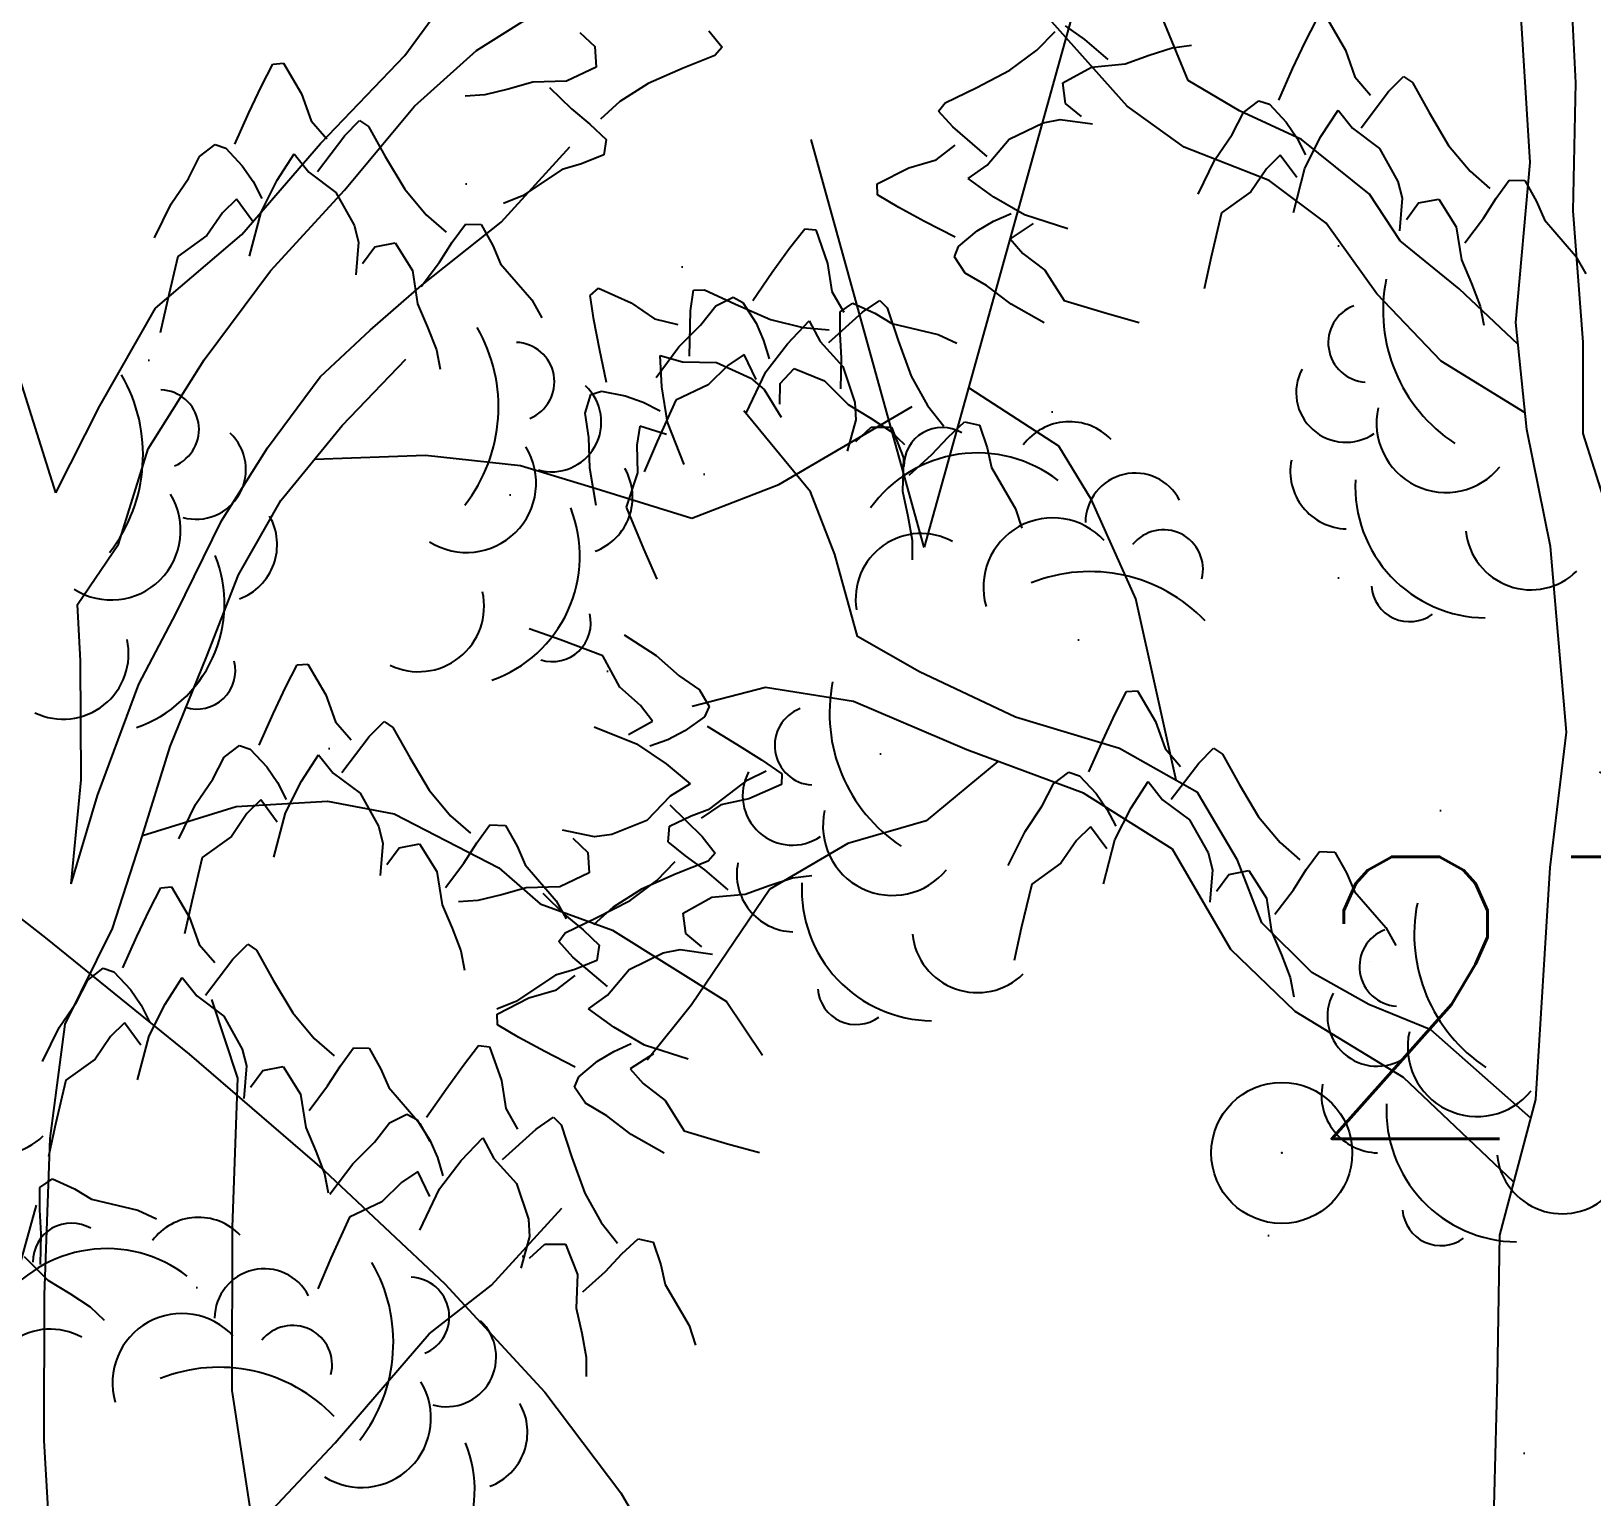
# Model space of a CAD drawing. Header units: millimetres. Extents: x 524954 to 526204, y 9523489 to 9524010.
# Drawn here: x 525401.84 to 525407.37, y 9523589.64 to 9523594.84 of the extents above; entities that cross this region are included whole.
import ezdxf

# ---------------------------------------------------------------- set-up
doc = ezdxf.new("R2010")
doc.units = ezdxf.units.MM
doc.header["$PDMODE"] = 32
doc.header["$PDSIZE"] = 0.5
doc.linetypes.add('ACAD_ISO12W100', pattern=[21, 12, -3, 0, -3, 0, -3])
doc.linetypes.add('CACHE2', pattern=[4.7625, 3.175, -1.5875])
for name, color, linetype in [('Arbre', 34, 'ACAD_ISO12W100'), ('CN_10_00', 1, 'Continuous'), ('TopoAlt', 3, 'Continuous'), ('TOPOJIS', 7, 'Continuous'), ('Végétation_Plantation', 70, 'Continuous')]:
    doc.layers.add(name, color=color, linetype=linetype)
doc.styles.add('Simplex 1.0', font='Simplex.shx', dxfattribs={"width": 0.99, "height": 1})

# ---------------------------------------------------------------- blocks, each defined once
blk = doc.blocks.new('TCPOINT M')
at = {"color": 0}
blk.add_point((0, 0), dxfattribs=at)
at = {"layer": 'TopoAlt', "style": 'Simplex 1.0', "width": 0.99}
blk.add_attdef('ALT', (0.15, 0.15), '', height=1, dxfattribs=at)
blk = doc.blocks.new('v088')
at = {"color": 3, "linetype": 'Continuous'}
for p, q in [((-0.0239, 12.3184), (0.0161, 12.3965)), ((0.0161, 12.3965), (0.0546, 12.3999)), ((0.0546, 12.3999), (0.1184, 12.2906)), ((-0.0686, 12.2238), (-0.0239, 12.3184)), ((0.1184, 12.2906), (0.1522, 12.1952)), ((-0.1179, 12.1126), (-0.0686, 12.2238)), ((0.1522, 12.1952), (0.2074, 12.1313)), ((0.2717, 12.1435), (0.3242, 12.1966)), ((0.3242, 12.1966), (0.3557, 12.1751)), ((0.3557, 12.1751), (0.415, 12.0689)), ((0.1746, 12.0155), (0.2717, 12.1435)), ((-0.2828, 11.9912), (-0.2428, 12.0693)), ((-0.2428, 12.0693), (-0.1881, 12.111)), ((-0.1881, 12.111), (-0.1505, 12.0986)), ((-0.1505, 12.0986), (-0.0915, 12.0354)), ((0.0317, 11.9844), (0.0922, 12.0781)), ((0.0922, 12.0781), (0.1437, 12.0135)), ((0.415, 12.0689), (0.4841, 11.9528)), ((-0.0915, 12.0354), (-0.0536, 11.98)), ((0.1437, 12.0135), (0.2395, 11.9416)), ((-0.344, 11.9013), (-0.2828, 11.9912)), ((-0.0536, 11.98), (-0.0225, 11.9193)), ((-0.0252, 11.8718), (0.0317, 11.9844)), ((0.4841, 11.9528), (0.5601, 11.8616)), ((-0.4033, 11.7804), (-0.344, 11.9013)), ((-0.1123, 11.9179), (-0.1618, 11.8694)), ((-0.0542, 11.8389), (-0.1123, 11.9179)), ((0.2395, 11.9416), (0.3048, 11.8248)), ((-0.1618, 11.8694), (-0.2169, 11.7884)), ((-0.066, 11.7153), (-0.0252, 11.8718)), ((0.5601, 11.8616), (0.6304, 11.8005)), ((1.0886, 11.7676), (1.1424, 11.8368)), ((1.1424, 11.8368), (1.1809, 11.833)), ((-0.2169, 11.7884), (-0.3202, 11.714)), ((0.3048, 11.8248), (0.32, 11.7651)), ((0.6527, 11.7656), (0.6994, 11.8293)), ((0.6994, 11.8293), (0.7544, 11.828)), ((0.7544, 11.828), (0.796, 11.7537)), ((1.1809, 11.833), (1.2232, 11.7138)), ((0.32, 11.7651), (0.3106, 11.6498)), ((0.3344, 11.6895), (0.378, 11.7487)), ((0.378, 11.7487), (0.4498, 11.7623)), ((0.4498, 11.7623), (0.5114, 11.6644)), ((0.6075, 11.6944), (0.6527, 11.7656)), ((0.796, 11.7537), (0.824, 11.6885)), ((1.027, 11.683), (1.0886, 11.7676)), ((-0.3202, 11.714), (-0.3572, 11.5582)), ((0.5418, 11.6075), (0.6075, 11.6944)), ((0.824, 11.6885), (0.9344, 11.5607)), ((0.9578, 11.583), (1.027, 11.683)), ((1.2232, 11.7138), (1.2386, 11.6137)), ((0.5114, 11.6644), (0.5299, 11.5465)), ((0.7732, 11.4945), (0.827, 11.5637)), ((0.827, 11.5637), (0.8886, 11.5945)), ((0.8886, 11.5945), (0.9232, 11.5753)), ((0.9232, 11.5753), (0.9693, 11.5022)), ((0.9344, 11.5607), (0.97, 11.497)), ((1.2386, 11.6137), (1.2809, 11.5407)), ((1.3463, 11.5407), (1.4079, 11.583)), ((1.4079, 11.583), (1.4348, 11.556)), ((-0.3572, 11.5582), (-0.3824, 11.4437)), ((0.5299, 11.5465), (0.5653, 11.4632)), ((1.0809, 11.4291), (1.1578, 11.5099)), ((1.1578, 11.5099), (1.1963, 11.4368)), ((1.2271, 11.433), (1.3463, 11.5407)), ((1.4348, 11.556), (1.4733, 11.4406)), ((0.5653, 11.4632), (0.5962, 11.3829)), ((0.6962, 11.4176), (0.7732, 11.4945)), ((0.9693, 11.5022), (0.9963, 11.4406)), ((0.6155, 11.3099), (0.6962, 11.4176)), ((0.9963, 11.4406), (1.0155, 11.3753)), ((1.004, 11.3291), (1.0809, 11.4291)), ((1.1963, 11.4368), (1.2771, 11.3483)), ((1.4733, 11.4406), (1.5194, 11.3137)), ((-0.4126, 11.3334), (-0.3673, 11.3647)), ((-0.3673, 11.3647), (-0.2901, 11.3288)), ((0.5962, 11.3829), (0.6091, 11.3149)), ((0.8693, 11.3522), (0.8001, 11.2829)), ((0.927, 11.3906), (0.8693, 11.3522)), ((0.9693, 11.3022), (0.927, 11.3906)), ((1.2771, 11.3483), (1.3194, 11.2214)), ((-0.4131, 11.2545), (-0.4126, 11.3334)), ((-0.2901, 11.3288), (-0.2291, 11.2925)), ((-0.2291, 11.2925), (-0.0648, 11.2537)), ((0.9347, 11.1829), (1.004, 11.3291)), ((1.5194, 11.3137), (1.5771, 11.2099)), ((-0.4079, 11.1703), (-0.4131, 11.2545)), ((-0.0648, 11.2537), (0.0014, 11.223)), ((0.6847, 11.2291), (0.6193, 11.0829)), ((0.8001, 11.2829), (0.6847, 11.2291)), ((1.3194, 11.2214), (1.3232, 11.1598)), ((1.5771, 11.2099), (1.6348, 11.1368)), ((-0.4102, 11.0614), (-0.4079, 11.1703)), ((1.3232, 11.1598), (1.2925, 11.0483)), ((1.3232, 11.0829), (1.3771, 11.1329)), ((1.3771, 11.1329), (1.4502, 11.1329)), ((1.4502, 11.1329), (1.4925, 11.0252)), ((1.6502, 11.0983), (1.7079, 11.1522)), ((1.7079, 11.1522), (1.7617, 11.1406)), ((1.7617, 11.1406), (1.7887, 11.0598)), ((-0.4682, 11.0896), (-0.3841, 11.005)), ((0.6193, 11.0829), (0.5731, 10.9752)), ((1.5925, 11.0368), (1.6502, 11.0983)), ((1.4925, 11.0252), (1.4886, 10.906)), ((1.5117, 10.9637), (1.5925, 11.0368)), ((1.7887, 11.0598), (1.8041, 10.9906)), ((-0.3841, 11.005), (-0.3065, 10.9583)), ((-0.3065, 10.9583), (-0.2344, 10.9114)), ((1.8041, 10.9906), (1.8887, 10.8444)), ((-0.2344, 10.9114), (-0.1841, 10.8638)), ((1.4886, 10.906), (1.5079, 10.8175)), ((1.8887, 10.8444), (1.9118, 10.7752)), ((1.5079, 10.8175), (1.5233, 10.7329)), ((1.5233, 10.7329), (1.5233, 10.6636)), ((-1.985, 7.2461), (-1.9201, 7.3129)), ((-1.8154, 7.2839), (-1.8839, 7.3331)), ((-1.0336, 7.2746), (-0.9936, 7.3527)), ((-0.9551, 7.3561), (-0.8913, 7.2468)), ((-2.0805, 7.1754), (-1.985, 7.2461)), ((-1.7325, 7.2133), (-1.8154, 7.2839)), ((-1.587, 7.2285), (-1.5051, 7.2548)), ((-1.5051, 7.2548), (-1.4365, 7.2638)), ((-1.0783, 7.18), (-1.0336, 7.2746)), ((-0.8913, 7.2468), (-0.8575, 7.1514)), ((-1.791, 7.1862), (-1.6722, 7.1979)), ((-1.6722, 7.1979), (-1.587, 7.2285)), ((-2.2004, 7.1132), (-2.0805, 7.1754)), ((-1.8923, 7.1303), (-1.791, 7.1862)), ((-1.1277, 7.0688), (-1.0783, 7.18)), ((-0.8575, 7.1514), (-0.8023, 7.0875)), ((-0.7381, 7.0997), (-0.6855, 7.1528)), ((-0.6855, 7.1528), (-0.654, 7.1313)), ((-2.3098, 7.06), (-2.2004, 7.1132)), ((-1.8828, 7.0578), (-1.8923, 7.1303)), ((-0.8351, 6.9716), (-0.7381, 7.0997)), ((-0.654, 7.1313), (-0.5947, 7.0251)), ((1.9408, 7.0996), (1.9941, 7.049)), ((2.3991, 7.1055), (2.4452, 7.0467)), ((-2.333, 7.0298), (-2.3098, 7.06)), ((-2.283, 6.9743), (-2.333, 7.0298)), ((-1.8262, 7.0109), (-1.8828, 7.0578)), ((-1.2925, 6.9474), (-1.2526, 7.0255)), ((-1.2526, 7.0255), (-1.1978, 7.0672)), ((-1.1978, 7.0672), (-1.1602, 7.0548)), ((-1.1602, 7.0548), (-1.1012, 6.9916)), ((-0.978, 6.9406), (-0.9175, 7.0343)), ((-0.9175, 7.0343), (-0.8661, 6.9697)), ((-0.5947, 7.0251), (-0.5257, 6.909)), ((1.9941, 7.049), (1.9988, 6.9761)), ((2.4452, 7.0467), (2.4201, 7.0181)), ((-2.1607, 6.8701), (-2.283, 6.9743)), ((-2.0833, 6.9307), (-1.963, 6.9891)), ((-1.963, 6.9891), (-1.9025, 7.0009)), ((-1.9025, 7.0009), (-1.7879, 6.9849)), ((-1.1012, 6.9916), (-1.0633, 6.9361)), ((-0.8661, 6.9697), (-0.7702, 6.8978)), ((0.8128, 6.9092), (0.8527, 6.9872)), ((0.8527, 6.9872), (0.8913, 6.9906)), ((0.8913, 6.9906), (0.9551, 6.8814)), ((1.9988, 6.9761), (1.8939, 6.9271)), ((2.3073, 6.9725), (2.1835, 6.9184)), ((2.4201, 7.0181), (2.3073, 6.9725)), ((-2.1606, 6.8391), (-2.0833, 6.9307)), ((-1.3538, 6.8575), (-1.2925, 6.9474)), ((-1.0633, 6.9361), (-1.0322, 6.8755)), ((-1.0349, 6.828), (-0.978, 6.9406)), ((1.7747, 6.9234), (1.6876, 6.8986)), ((1.8939, 6.9271), (1.7747, 6.9234)), ((2.1835, 6.9184), (2.0835, 6.8543)), ((-2.3415, 6.858), (-2.2745, 6.9095)), ((-1.122, 6.8741), (-1.1715, 6.8255)), ((-1.0639, 6.7951), (-1.122, 6.8741)), ((-0.7702, 6.8978), (-0.705, 6.781)), ((-0.5257, 6.909), (-0.4496, 6.8178)), ((0.7681, 6.8145), (0.8128, 6.9092)), ((0.9551, 6.8814), (0.9888, 6.786)), ((1.6041, 6.8779), (1.535, 6.8736)), ((1.6876, 6.8986), (1.6041, 6.8779)), ((1.8337, 6.904), (1.9118, 6.828)), ((-2.5514, 6.7723), (-2.4387, 6.8298)), ((-2.4387, 6.8298), (-2.3415, 6.858)), ((-2.228, 6.7914), (-2.1606, 6.8391)), ((-1.413, 6.7366), (-1.3538, 6.8575)), ((-1.1715, 6.8255), (-1.2266, 6.7446)), ((-1.0757, 6.6715), (-1.0349, 6.828)), ((-0.4496, 6.8178), (-0.3793, 6.7567)), ((0.7187, 6.7034), (0.7681, 6.8145)), ((1.9118, 6.828), (1.9768, 6.7743)), ((2.0835, 6.8543), (2.0142, 6.7921)), ((-2.5502, 6.7337), (-2.5514, 6.7723)), ((-2.1379, 6.7256), (-2.228, 6.7914)), ((-0.705, 6.781), (-0.6897, 6.7213)), ((-0.357, 6.7218), (-0.3104, 6.7855)), ((-0.3104, 6.7855), (-0.2553, 6.7842)), ((-0.2553, 6.7842), (-0.2138, 6.7099)), ((0.9888, 6.786), (1.0441, 6.7221)), ((1.1083, 6.7343), (1.1609, 6.7873)), ((1.1609, 6.7873), (1.1923, 6.7659)), ((1.1923, 6.7659), (1.2517, 6.6597)), ((1.9768, 6.7743), (2.0342, 6.7201)), ((-2.4746, 6.6893), (-2.5502, 6.7337)), ((-2.0288, 6.6624), (-2.1379, 6.7256)), ((-1.2266, 6.7446), (-1.3299, 6.6702)), ((-0.6897, 6.7213), (-0.6991, 6.6059)), ((-0.6753, 6.6457), (-0.6318, 6.7049)), ((-0.6318, 6.7049), (-0.56, 6.7185)), ((-0.56, 6.7185), (-0.4983, 6.6206)), ((-0.4022, 6.6506), (-0.357, 6.7218)), ((-0.2138, 6.7099), (-0.1857, 6.6447)), ((0.5938, 6.6601), (0.6485, 6.7018)), ((0.6485, 6.7018), (0.6861, 6.6893)), ((1.0112, 6.6062), (1.1083, 6.7343)), ((2.0342, 6.7201), (2.0261, 6.6656)), ((-2.3827, 6.6392), (-2.4746, 6.6893)), ((-2.2745, 6.5836), (-2.3827, 6.6392)), ((-2.1959, 6.6055), (-2.1384, 6.6402)), ((-2.1384, 6.6402), (-2.076, 6.6678)), ((-1.8748, 6.6127), (-2.0288, 6.6624)), ((-1.3299, 6.6702), (-1.3669, 6.5144)), ((-0.4679, 6.5637), (-0.4022, 6.6506)), ((-0.1857, 6.6447), (-0.0753, 6.5169)), ((0.5538, 6.582), (0.5938, 6.6601)), ((0.6861, 6.6893), (0.7451, 6.6262)), ((0.8684, 6.5752), (0.9289, 6.6689)), ((0.9289, 6.6689), (0.9803, 6.6043)), ((1.2517, 6.6597), (1.3207, 6.5436)), ((2.0261, 6.6656), (1.9472, 6.6337)), ((-2.2624, 6.5503), (-2.1959, 6.6055)), ((-1.9976, 6.6315), (-2.0798, 6.5781)), ((-0.4983, 6.6206), (-0.4798, 6.5027)), ((0.4926, 6.4921), (0.5538, 6.582)), ((0.7451, 6.6262), (0.7831, 6.5707)), ((0.9803, 6.6043), (1.0762, 6.5324)), ((1.879, 6.6139), (1.7385, 6.5203)), ((1.9472, 6.6337), (1.879, 6.6139)), ((-2.2769, 6.5134), (-2.2624, 6.5503)), ((-2.0798, 6.5781), (-2.0342, 6.5259)), ((0.7831, 6.5707), (0.8142, 6.5101)), ((0.8114, 6.4626), (0.8684, 6.5752)), ((1.0762, 6.5324), (1.1414, 6.4156)), ((1.3207, 6.5436), (1.3968, 6.4523)), ((-2.2384, 6.4564), (-2.2769, 6.5134)), ((-2.0342, 6.5259), (-1.9565, 6.4662)), ((-1.3669, 6.5144), (-1.3922, 6.3999)), ((-0.4798, 6.5027), (-0.4444, 6.4194)), ((-0.0753, 6.5169), (-0.0397, 6.4532)), ((0.4333, 6.3712), (0.4926, 6.4921)), ((0.7244, 6.5087), (0.6749, 6.4601)), ((0.7824, 6.4297), (0.7244, 6.5087)), ((1.7385, 6.5203), (1.6708, 6.4929)), ((-2.1628, 6.412), (-2.2384, 6.4564)), ((-1.9565, 6.4662), (-1.8881, 6.3588)), ((-0.4444, 6.4194), (-0.4135, 6.3391)), ((0.6749, 6.4601), (0.6198, 6.3792)), ((0.7707, 6.306), (0.8114, 6.4626)), ((1.3968, 6.4523), (1.4671, 6.3913)), ((1.4894, 6.3564), (1.536, 6.4201)), ((1.536, 6.4201), (1.5911, 6.4188)), ((1.5911, 6.4188), (1.6326, 6.3444)), ((-3.5682, 6.3771), (-3.539, 6.4025)), ((-3.5548, 6.2904), (-3.5682, 6.3771)), ((-3.539, 6.4025), (-3.4232, 6.3514)), ((-3.2129, 6.3221), (-3.2014, 6.3959)), ((-3.2014, 6.3959), (-3.1633, 6.397)), ((-3.1633, 6.397), (-3.053, 6.3458)), ((-2.0765, 6.3457), (-2.1628, 6.412)), ((0.6198, 6.3792), (0.5164, 6.3047)), ((1.1414, 6.4156), (1.1567, 6.3559)), ((2.6849, 6.3343), (2.7388, 6.4036)), ((2.7388, 6.4036), (2.7772, 6.3997)), ((2.7772, 6.3997), (2.8196, 6.2805)), ((-3.4232, 6.3514), (-3.3399, 6.2939)), ((-3.2164, 6.1615), (-3.2129, 6.3221)), ((-3.053, 6.3458), (-2.929, 6.2922)), ((-2.6826, 6.2395), (-2.6821, 6.3185)), ((-2.6821, 6.3185), (-2.6368, 6.3497)), ((-2.6368, 6.3497), (-2.5596, 6.3138)), ((-2.5596, 6.3138), (-2.4986, 6.2775)), ((-1.9592, 6.2797), (-2.0765, 6.3457)), ((-1.8881, 6.3588), (-1.7347, 6.313)), ((-1.7347, 6.313), (-1.6219, 6.2812)), ((-0.4135, 6.3391), (-0.4006, 6.2711)), ((1.1567, 6.3559), (1.1472, 6.2405)), ((1.171, 6.2803), (1.2146, 6.3394)), ((1.2146, 6.3394), (1.2864, 6.3531)), ((1.2864, 6.3531), (1.3481, 6.2552)), ((1.4442, 6.2852), (1.4894, 6.3564)), ((1.6326, 6.3444), (1.6606, 6.2793)), ((2.6234, 6.2497), (2.6849, 6.3343)), ((-3.5355, 6.1876), (-3.5548, 6.2904)), ((-3.3399, 6.2939), (-3.2577, 6.2746)), ((-2.929, 6.2922), (-2.8139, 6.2629)), ((-2.8139, 6.2629), (-2.7211, 6.2547)), ((-2.4986, 6.2775), (-2.3343, 6.2387)), ((0.5164, 6.3047), (0.4795, 6.1489)), ((1.3481, 6.2552), (1.3665, 6.1373)), ((1.3784, 6.1983), (1.4442, 6.2852)), ((1.6606, 6.2793), (1.771, 6.1515)), ((2.8196, 6.2805), (2.8349, 6.1805)), ((-2.6774, 6.1553), (-2.6826, 6.2395)), ((-2.3343, 6.2387), (-2.2681, 6.208)), ((2.5541, 6.1497), (2.6234, 6.2497)), ((-3.5103, 6.0686), (-3.5355, 6.1876)), ((-3.3198, 6.1639), (-3.2403, 6.1417)), ((-3.3139, 6.0525), (-3.3198, 6.1639)), ((-3.2403, 6.1417), (-3.1205, 6.1398)), ((-3.1205, 6.1398), (-2.9991, 6.0834)), ((-2.6797, 6.0464), (-2.6774, 6.1553)), ((0.4795, 6.1489), (0.4542, 6.0345)), ((1.771, 6.1515), (1.8066, 6.0878)), ((2.4234, 6.1305), (2.4849, 6.1612)), ((2.4849, 6.1612), (2.5195, 6.142)), ((2.5195, 6.142), (2.5657, 6.0689)), ((2.8349, 6.1805), (2.8773, 6.1074)), ((2.9427, 6.1074), (3.0042, 6.1497)), ((3.0042, 6.1497), (3.0311, 6.1228)), ((-2.8952, 6.0647), (-2.845, 6.1178)), ((-2.845, 6.1178), (-2.7377, 6.0747)), ((1.3665, 6.1373), (1.4019, 6.054)), ((2.3695, 6.0612), (2.4234, 6.1305)), ((2.8234, 5.9997), (2.9427, 6.1074)), ((3.0311, 6.1228), (3.0696, 6.0074)), ((-3.5662, 6.0262), (-3.5284, 6.0381)), ((-3.5284, 6.0381), (-3.4436, 6.0215)), ((-3.294, 5.9279), (-3.3139, 6.0525)), ((-2.9991, 6.0834), (-2.9517, 6.044)), ((-2.9517, 6.044), (-2.8917, 5.945)), ((-2.8958, 5.9912), (-2.8952, 6.0647)), ((-2.7377, 6.0747), (-2.6536, 5.99)), ((1.4019, 6.054), (1.4328, 5.9737)), ((2.2926, 5.9843), (2.3695, 6.0612)), ((2.5657, 6.0689), (2.5926, 6.0074)), ((2.6772, 5.9958), (2.7542, 6.0766)), ((2.7542, 6.0766), (2.7926, 6.0035)), ((-3.5861, 5.9603), (-3.5662, 6.0262)), ((-3.4436, 6.0215), (-3.3804, 5.9989)), ((-3.3804, 5.9989), (-3.3196, 5.968)), ((-2.6536, 5.99), (-2.576, 5.9433)), ((1.4328, 5.9737), (1.4458, 5.9057)), ((2.2118, 5.8766), (2.2926, 5.9843)), ((2.5926, 6.0074), (2.6118, 5.942)), ((2.6003, 5.8958), (2.6772, 5.9958)), ((2.7926, 6.0035), (2.8734, 5.9151)), ((3.0696, 6.0074), (3.1158, 5.8804)), ((-3.5727, 5.8736), (-3.5861, 5.9603)), ((-3.2352, 5.7773), (-3.294, 5.9279)), ((-2.576, 5.9433), (-2.5039, 5.8964)), ((2.4657, 5.9189), (2.3964, 5.8497)), ((2.5234, 5.9574), (2.4657, 5.9189)), ((2.5657, 5.8689), (2.5234, 5.9574)), ((-3.5695, 5.7648), (-3.5727, 5.8736)), ((-3.3915, 5.9142), (-3.4031, 5.8459)), ((-3.2981, 5.8843), (-3.3915, 5.9142)), ((-2.5039, 5.8964), (-2.4536, 5.8489)), ((2.5311, 5.7497), (2.6003, 5.8958)), ((2.8734, 5.9151), (2.9157, 5.7881)), ((3.1158, 5.8804), (3.1734, 5.7766)), ((-3.4031, 5.8459), (-3.4003, 5.748)), ((2.3964, 5.8497), (2.281, 5.7958)), ((-3.5466, 5.6322), (-3.5695, 5.7648)), ((2.281, 5.7958), (2.2156, 5.6496)), ((2.9157, 5.7881), (2.9196, 5.7266)), ((3.1734, 5.7766), (3.2311, 5.7035)), ((-3.4003, 5.748), (-3.4403, 5.6271)), ((2.9196, 5.7266), (2.8888, 5.615)), ((2.9196, 5.6496), (2.9734, 5.6996)), ((2.9734, 5.6996), (3.0465, 5.6996)), ((3.0465, 5.6996), (3.0888, 5.5919)), ((3.2465, 5.665), (3.3042, 5.7189)), ((3.3042, 5.7189), (3.3581, 5.7073)), ((3.3581, 5.7073), (3.385, 5.6266)), ((2.2156, 5.6496), (2.1695, 5.5419)), ((3.1888, 5.6035), (3.2465, 5.665)), ((-3.4403, 5.6271), (-3.3789, 5.4792)), ((3.0888, 5.5919), (3.085, 5.4727)), ((3.1081, 5.5304), (3.1888, 5.6035)), ((3.385, 5.6266), (3.4004, 5.5573)), ((3.4004, 5.5573), (3.485, 5.4112)), ((-3.3789, 5.4792), (-3.3323, 5.3717)), ((3.085, 5.4727), (3.1042, 5.3842)), ((3.1042, 5.3842), (3.1196, 5.2996)), ((3.485, 5.4112), (3.5081, 5.3419)), ((3.1196, 5.2996), (3.1196, 5.2304)), ((1.8724, 4.9461), (1.762, 4.9854)), ((-1.7068, 4.8945), (-1.6668, 4.9726)), ((-1.6668, 4.9726), (-1.6283, 4.976)), ((-1.6283, 4.976), (-1.5645, 4.8667)), ((2.0224, 4.89), (1.8724, 4.9461)), ((2.0987, 4.9642), (2.2113, 4.8904)), ((-1.7514, 4.7999), (-1.7068, 4.8945)), ((2.0834, 4.7783), (2.0224, 4.89)), ((2.2113, 4.8904), (2.2929, 4.8185)), ((-1.5645, 4.8667), (-1.5307, 4.7714)), ((0.8993, 4.7791), (0.9393, 4.8572)), ((0.9393, 4.8572), (0.9778, 4.8606)), ((0.9778, 4.8606), (1.0416, 4.7513)), ((2.2929, 4.8185), (2.3654, 4.7691)), ((-1.8008, 4.6887), (-1.7514, 4.7999)), ((-1.5307, 4.7714), (-1.4755, 4.7074)), ((-1.4112, 4.7196), (-1.3587, 4.7727)), ((-1.3587, 4.7727), (-1.3272, 4.7513)), ((0.8546, 4.6845), (0.8993, 4.7791)), ((2.1569, 4.7135), (2.0834, 4.7783)), ((2.3654, 4.7691), (2.4, 4.7096)), ((-1.5083, 4.5916), (-1.4112, 4.7196)), ((-1.3272, 4.7513), (-1.2679, 4.6451)), ((1.0416, 4.7513), (1.0754, 4.656)), ((2.1989, 4.6584), (2.1569, 4.7135)), ((2.4, 4.7096), (2.383, 4.6739)), ((-3.1435, 4.5571), (-3.0095, 4.66)), ((-3.0095, 4.66), (-2.9439, 4.6918)), ((-1.9257, 4.6454), (-1.871, 4.6871)), ((-1.871, 4.6871), (-1.8334, 4.6747)), ((-1.8334, 4.6747), (-1.7744, 4.6115)), ((-1.6512, 4.5605), (-1.5907, 4.6542)), ((-1.5907, 4.6542), (-1.5392, 4.5896)), ((0.8053, 4.5733), (0.8546, 4.6845)), ((1.0754, 4.656), (1.1306, 4.592)), ((1.1948, 4.6042), (1.2474, 4.6573)), ((1.2474, 4.6573), (1.2789, 4.6359)), ((2.1133, 4.6106), (2.1989, 4.6584)), ((2.383, 4.6739), (2.3129, 4.6232)), ((-1.9657, 4.5674), (-1.9257, 4.6454)), ((-1.7744, 4.6115), (-1.7365, 4.5561)), ((-1.2679, 4.6451), (-1.1988, 4.529)), ((1.0978, 4.4762), (1.1948, 4.6042)), ((1.2789, 4.6359), (1.3382, 4.5297)), ((1.9921, 4.6376), (2.1424, 4.5777)), ((2.2532, 4.5924), (2.1892, 4.5691)), ((2.3129, 4.6232), (2.2532, 4.5924)), ((2.3928, 4.6398), (2.497, 4.577)), ((-3.2101, 4.5328), (-3.1435, 4.5571)), ((-2.0269, 4.4774), (-1.9657, 4.5674)), ((-1.7365, 4.5561), (-1.7054, 4.4954)), ((-1.7081, 4.4479), (-1.6512, 4.5605)), ((-1.5392, 4.5896), (-1.4434, 4.5178)), ((0.6804, 4.53), (0.7351, 4.5718)), ((0.7351, 4.5718), (0.7727, 4.5593)), ((0.7727, 4.5593), (0.8317, 4.4961)), ((0.9549, 4.4451), (1.0154, 4.5388)), ((1.0154, 4.5388), (1.0668, 4.4742)), ((2.1424, 4.5777), (2.247, 4.5072)), ((2.497, 4.577), (2.5853, 4.5209)), ((-3.2911, 4.4407), (-3.2867, 4.4956)), ((-3.2867, 4.4956), (-3.2101, 4.5328)), ((-1.7952, 4.494), (-1.8447, 4.4455)), ((-1.7371, 4.415), (-1.7952, 4.494)), ((-1.4434, 4.5178), (-1.3781, 4.401)), ((-1.1988, 4.529), (-1.1228, 4.4377)), ((0.6404, 4.452), (0.6804, 4.53)), ((0.8317, 4.4961), (0.8696, 4.4407)), ((1.3382, 4.5297), (1.4072, 4.4136)), ((2.247, 4.5072), (2.3325, 4.4356)), ((2.5853, 4.5209), (2.6578, 4.4715)), ((-3.2303, 4.3905), (-3.2911, 4.4407)), ((-2.0862, 4.3565), (-2.0269, 4.4774)), ((-1.8447, 4.4455), (-1.8998, 4.3645)), ((-1.7488, 4.2914), (-1.7081, 4.4479)), ((-1.1228, 4.4377), (-1.0524, 4.3767)), ((0.5791, 4.362), (0.6404, 4.452)), ((0.8696, 4.4407), (0.9007, 4.38)), ((0.898, 4.3325), (0.9549, 4.4451)), ((1.0668, 4.4742), (1.1627, 4.4024)), ((2.3325, 4.4356), (2.262, 4.3926)), ((2.6564, 4.4329), (2.5401, 4.3831)), ((2.6578, 4.4715), (2.6564, 4.4329)), ((-3.3314, 4.3035), (-3.2664, 4.3702)), ((-3.1617, 4.3413), (-3.2303, 4.3905)), ((-1.3781, 4.401), (-1.3629, 4.3412)), ((-1.0302, 4.3418), (-0.9835, 4.4054)), ((-0.9835, 4.4054), (-0.9285, 4.4041)), ((-0.9285, 4.4041), (-0.8869, 4.3298)), ((0.8109, 4.3786), (0.7614, 4.3301)), ((0.869, 4.2996), (0.8109, 4.3786)), ((1.1627, 4.4024), (1.228, 4.2856)), ((1.4072, 4.4136), (1.4833, 4.3223)), ((2.262, 4.3926), (2.1788, 4.3064)), ((2.5401, 4.3831), (2.4412, 4.3615)), ((-3.0788, 4.2707), (-3.1617, 4.3413)), ((-2.8514, 4.3121), (-2.7828, 4.3211)), ((-1.8998, 4.3645), (-2.0031, 4.2901)), ((-1.3629, 4.3412), (-1.3723, 4.2259)), ((-1.3485, 4.2656), (-1.3049, 4.3248)), ((-1.3049, 4.3248), (-1.2331, 4.3384)), ((-1.2331, 4.3384), (-1.1715, 4.2405)), ((-1.0754, 4.2705), (-1.0302, 4.3418)), ((-0.8869, 4.3298), (-0.8589, 4.2646)), ((0.5199, 4.2411), (0.5791, 4.362)), ((0.7614, 4.3301), (0.7063, 4.2491)), ((0.8572, 4.176), (0.898, 4.3325)), ((1.4833, 4.3223), (1.5536, 4.2613)), ((2.2601, 4.3616), (2.3751, 4.2494)), ((2.4412, 4.3615), (2.371, 4.3146)), ((-3.4268, 4.2328), (-3.3314, 4.3035)), ((-3.0186, 4.2553), (-2.9333, 4.2859)), ((-2.9333, 4.2859), (-2.8514, 4.3121)), ((-2.0031, 4.2901), (-2.0401, 4.1343)), ((-1.1411, 4.1837), (-1.0754, 4.2705)), ((-0.8589, 4.2646), (-0.7485, 4.1368)), ((1.228, 4.2856), (1.2432, 4.2258)), ((1.5759, 4.2264), (1.6226, 4.29)), ((1.6226, 4.29), (1.6776, 4.2887)), ((1.6776, 4.2887), (1.7191, 4.2144)), ((1.9936, 4.2484), (1.8803, 4.2721)), ((2.1788, 4.3064), (2.0548, 4.2561)), ((-3.5467, 4.1705), (-3.4268, 4.2328)), ((-3.2386, 4.1877), (-3.1373, 4.2436)), ((-3.1373, 4.2436), (-3.0186, 4.2553)), ((-1.1715, 4.2405), (-1.153, 4.1227)), ((0.7063, 4.2491), (0.603, 4.1747)), ((1.2432, 4.2258), (1.2338, 4.1105)), ((1.2576, 4.1502), (1.3011, 4.2094)), ((1.3011, 4.2094), (1.373, 4.223)), ((1.373, 4.223), (1.4346, 4.1251)), ((1.5307, 4.1551), (1.5759, 4.2264)), ((1.7191, 4.2144), (1.7472, 4.1493)), ((1.9168, 4.2436), (1.9701, 4.193)), ((2.0548, 4.2561), (1.9936, 4.2484)), ((2.3751, 4.2494), (2.4212, 4.1906)), ((-3.6561, 4.1174), (-3.5467, 4.1705)), ((-3.2291, 4.1152), (-3.2386, 4.1877)), ((0.603, 4.1747), (0.566, 4.0189)), ((1.465, 4.0683), (1.5307, 4.1551)), ((1.7472, 4.1493), (1.8576, 4.0214)), ((1.9701, 4.193), (1.9747, 4.12)), ((2.396, 4.1621), (2.2833, 4.1164)), ((2.4212, 4.1906), (2.396, 4.1621)), ((-3.6793, 4.0872), (-3.6561, 4.1174)), ((-3.1725, 4.0683), (-3.2291, 4.1152)), ((-2.0401, 4.1343), (-2.0653, 4.0199)), ((-1.153, 4.1227), (-1.1176, 4.0393)), ((-0.7485, 4.1368), (-0.7129, 4.0731)), ((1.4346, 4.1251), (1.4531, 4.0073)), ((1.9747, 4.12), (1.8699, 4.071)), ((2.2833, 4.1164), (2.1595, 4.0623)), ((-3.6294, 4.0317), (-3.6793, 4.0872)), ((-3.4297, 3.988), (-3.3093, 4.0465)), ((-3.3093, 4.0465), (-3.2488, 4.0583)), ((-3.2488, 4.0583), (-3.1342, 4.0423)), ((-1.1176, 4.0393), (-1.0867, 3.9591)), ((1.6636, 4.0426), (1.5801, 4.0219)), ((1.7506, 4.0673), (1.6636, 4.0426)), ((1.8699, 4.071), (1.7506, 4.0673)), ((1.8097, 4.0479), (1.8877, 3.9719)), ((2.1595, 4.0623), (2.0595, 3.9982)), ((-3.5071, 3.9275), (-3.6294, 4.0317)), ((-3.5069, 3.8964), (-3.4297, 3.988)), ((0.566, 4.0189), (0.5407, 3.9045)), ((1.4531, 4.0073), (1.4885, 3.9239)), ((1.5801, 4.0219), (1.511, 4.0175)), ((1.8576, 4.0214), (1.8932, 3.9577)), ((2.0595, 3.9982), (1.9902, 3.936)), ((-3.6878, 3.9154), (-3.6208, 3.9668)), ((-1.0867, 3.9591), (-1.0738, 3.891)), ((1.8877, 3.9719), (1.9528, 3.9182)), ((-3.8977, 3.8297), (-3.785, 3.8871)), ((-3.785, 3.8871), (-3.6878, 3.9154)), ((-3.5743, 3.8488), (-3.5069, 3.8964)), ((1.4885, 3.9239), (1.5194, 3.8437)), ((1.9528, 3.9182), (2.0102, 3.864)), ((-3.8965, 3.791), (-3.8977, 3.8297)), ((-3.4842, 3.783), (-3.5743, 3.8488)), ((1.5194, 3.8437), (1.5323, 3.7756)), ((2.0102, 3.864), (2.002, 3.8096)), ((-3.8209, 3.7466), (-3.8965, 3.791)), ((-3.3751, 3.7197), (-3.4842, 3.783)), ((1.9231, 3.7776), (1.855, 3.7579)), ((2.002, 3.8096), (1.9231, 3.7776)), ((-3.729, 3.6966), (-3.8209, 3.7466)), ((-3.4847, 3.6976), (-3.4223, 3.7252)), ((-3.2212, 3.6701), (-3.3751, 3.7197)), ((1.855, 3.7579), (1.7144, 3.6642)), ((-3.6208, 3.641), (-3.729, 3.6966)), ((-3.6087, 3.6076), (-3.5422, 3.6629)), ((-3.5422, 3.6629), (-3.4847, 3.6976)), ((-3.3439, 3.6889), (-3.4261, 3.6355)), ((1.7144, 3.6642), (1.6468, 3.6368)), ((-3.6232, 3.5708), (-3.6087, 3.6076)), ((-3.4261, 3.6355), (-3.3805, 3.5833)), ((-3.5847, 3.5138), (-3.6232, 3.5708)), ((-3.3805, 3.5833), (-3.3028, 3.5236)), ((-3.5091, 3.4694), (-3.5847, 3.5138)), ((-3.3028, 3.5236), (-3.2344, 3.4162)), ((-3.4228, 3.4031), (-3.5091, 3.4694)), ((-3.3055, 3.337), (-3.4228, 3.4031)), ((-3.2344, 3.4162), (-3.081, 3.3703)), ((-3.081, 3.3703), (-2.9682, 3.3386))]:
    blk.add_line(p, q, dxfattribs=at)
at = {"linetype": 'Continuous'}
for p, q in [((0.2897, 11.7219), (0.1969, 11.9998)), ((0.2697, 11.1929), (0.2897, 11.7219)), ((1.1882, 10.9882), (1.4374, 11.2608)), ((0.2693, 10.6145), (0.2697, 11.1929)), ((0.9679, 10.8157), (1.1882, 10.9882)), ((0.6339, 10.4293), (0.9679, 10.8157)), ((0.3448, 10.1217), (0.2693, 10.6145)), ((0.3358, 10.1122), (0.6339, 10.4293)), ((-0.0745, 7.1309), (-0.0959, 7.5596)), ((-0.2365, 6.8477), (-0.2742, 7.4626)), ((-1.4491, 7.1395), (-1.5474, 7.38)), ((-1.6648, 7.048), (-1.9323, 7.3471)), ((-1.2665, 7.0314), (-1.4491, 7.1395)), ((1.3209, 7.0171), (1.4418, 7.1813)), ((1.5755, 7.0348), (1.778, 7.1634)), ((-0.0837, 6.6768), (-0.0745, 7.1309)), ((-1.4628, 6.9029), (-1.6648, 7.048)), ((-1.0467, 6.9303), (-1.2665, 7.0314)), ((1.3557, 6.8374), (1.5755, 7.0348)), ((1.0227, 6.7061), (1.3209, 7.0171)), ((-0.8063, 6.7363), (-1.0467, 6.9303)), ((-1.1618, 6.7848), (-1.4628, 6.9029)), ((-0.2869, 6.2807), (-0.2365, 6.8477)), ((1.107, 6.54), (1.3557, 6.8374)), ((-0.9597, 6.6336), (-1.1618, 6.7848)), ((-0.6972, 6.5707), (-0.8063, 6.7363)), ((0.7433, 6.3831), (1.0227, 6.7061)), ((1.6628, 6.4272), (1.906, 6.6935)), ((-0.0491, 6.2111), (-0.0837, 6.6768)), ((-0.7803, 6.3824), (-0.9597, 6.6336)), ((-0.4884, 6.4009), (-0.6972, 6.5707)), ((0.8455, 6.2546), (1.107, 6.54)), ((1.3814, 6.2037), (1.6628, 6.4272)), ((-0.5514, 6.1446), (-0.7803, 6.3824)), ((-0.2789, 6.2036), (-0.4884, 6.4009)), ((0.4379, 6.1217), (0.7433, 6.3831)), ((-0.2479, 5.9022), (-0.2869, 6.2807)), ((0.6096, 5.9388), (0.8455, 6.2546)), ((-0.0486, 5.8877), (-0.0491, 6.2111)), ((1.1982, 6.0444), (1.3814, 6.2037)), ((-0.2539, 5.9607), (-0.5514, 6.1446)), ((0.2399, 5.7756), (0.4379, 6.1217)), ((-1.9071, 5.8427), (-2.2223, 6.0475)), ((1.0213, 5.879), (1.1982, 6.0444)), ((-2.7868, 5.6812), (-3.0229, 5.9686)), ((0.4109, 5.6237), (0.6096, 5.9388)), ((1.0995, 5.7065), (1.3247, 5.9413)), ((-0.1646, 5.4873), (-0.2479, 5.9022)), ((0.0846, 5.4676), (-0.0486, 5.8877)), ((0.8338, 5.6263), (1.0213, 5.879)), ((-1.7911, 5.6523), (-1.9071, 5.8427)), ((0.0846, 5.4676), (0.2399, 5.7756)), ((2.6462, 5.4963), (3.1193, 5.7735)), ((0.8812, 5.4407), (1.0995, 5.7065)), ((-2.7013, 5.4591), (-2.7868, 5.6812)), ((-1.6346, 5.3011), (-1.7911, 5.6523)), ((0.3061, 5.2857), (0.4109, 5.6237)), ((0.6713, 5.3679), (0.8338, 5.6263)), ((1.0006, 5.5861), (1.394, 5.6007)), ((1.394, 5.6007), (1.7306, 5.5642)), ((1.7306, 5.5642), (1.9997, 5.4827)), ((-0.1073, 4.8293), (-0.1646, 5.4873)), ((1.9997, 5.4827), (2.3377, 5.3779)), ((2.3377, 5.3779), (2.6462, 5.4963)), ((-2.6206, 5.1685), (-2.7013, 5.4591)), ((0.7312, 5.1764), (0.8812, 5.4407)), ((0.5102, 5.0412), (0.6713, 5.3679)), ((-1.5592, 4.9668), (-1.6346, 5.3011)), ((0.1613, 5.0712), (0.3061, 5.2857)), ((-2.4003, 5.0425), (-2.6206, 5.1685)), ((0.6191, 4.888), (0.7312, 5.1764)), ((-2.0611, 4.8817), (-2.4003, 5.0425)), ((0.1717, 4.8724), (0.1613, 5.0712)), ((0.3786, 4.7897), (0.5102, 5.0412)), ((-2.9464, 4.9876), (-3.2062, 4.92)), ((-2.6344, 4.9381), (-2.9464, 4.9876)), ((-2.2328, 4.7662), (-2.6344, 4.9381)), ((-1.4917, 4.6586), (-1.5592, 4.9668)), ((-1.6919, 4.7713), (-2.0611, 4.8817)), ((0.1743, 4.4496), (0.1717, 4.8724)), ((0.489, 4.5681), (0.6191, 4.888)), ((-0.1657, 4.3492), (-0.1073, 4.8293)), ((-1.8192, 4.6131), (-2.2328, 4.7662)), ((-1.415, 4.6154), (-1.6919, 4.7713)), ((0.2314, 4.3948), (0.3786, 4.7897)), ((-2.1227, 4.7254), (-2.3768, 4.5144)), ((-1.5041, 4.4145), (-1.8192, 4.6131)), ((-1.2732, 4.3758), (-1.415, 4.6154)), ((0.3841, 4.2301), (0.489, 4.5681)), ((-2.3768, 4.5144), (-2.655, 4.434)), ((-2.655, 4.434), (-2.9315, 4.2727)), ((0.1384, 4.0819), (0.1743, 4.4496)), ((-1.2976, 4.0581), (-1.5041, 4.4145)), ((-1.1877, 4.1537), (-1.2732, 4.3758)), ((0.1384, 4.0819), (0.2314, 4.3948)), ((0.7235, 4.3553), (1.0465, 4.3745)), ((1.0465, 4.3745), (1.2838, 4.3297)), ((-0.2169, 3.5272), (-0.1657, 4.3492)), ((0.3911, 4.2526), (0.7235, 4.3553)), ((1.2838, 4.3297), (1.6547, 4.1385)), ((-2.9315, 4.2727), (-3.209, 3.8627)), ((0.2848, 3.9233), (0.3841, 4.2301)), ((-1.0099, 3.9771), (-1.1877, 4.1537)), ((1.6547, 4.1385), (1.8004, 4.0109)), ((-1.0692, 3.839), (-1.2976, 4.0581)), ((1.8004, 4.0109), (2.0573, 3.9168)), ((-0.8085, 3.8631), (-1.0099, 3.9771)), ((0.1177, 3.584), (0.2848, 3.9233)), ((2.0573, 3.9168), (2.4606, 3.664)), ((-3.209, 3.8627), (-3.3666, 3.6666)), ((-0.6849, 3.6045), (-1.0692, 3.839)), ((-0.589, 3.7744), (-0.8085, 3.8631)), ((-0.2343, 3.4611), (-0.589, 3.7744)), ((2.4606, 3.664), (2.589, 3.4739)), ((-0.2941, 3.234), (-0.6849, 3.6045)), ((0.064, 3.1786), (0.1177, 3.584)), ((-0.3436, 3.0457), (-0.2169, 3.5272)), ((0.0445, 2.6247), (0.064, 3.1786)), ((-0.3518, 2.5418), (-0.3436, 3.0457)), ((0.0429, 2.1085), (0.0445, 2.6247)), ((-0.3726, 1.7516), (-0.3518, 2.5418)), ((0.1022, 1.0525), (0.0429, 2.1085))]:
    blk.add_line(p, q, dxfattribs=at)
at = {"color": 3, "linetype": 'Continuous'}
for centre, major_axis, start_param, end_param in [((0.1501, 11.0237), (0.1445, 0.1445), 6.263619, 7.998733), ((-0.3005, 11.0717), (0.0964, 0.0964), 0.254619, 2.377018), ((-0.1756, 10.6509), (0.3298, 0.3298), 0.12682, 1.733702), ((0.2754, 10.7857), (0.3995, 0.3995), 4.836335, 6.022049), ((0.3829, 10.8698), (-0.1246, 0.1246), 4.396235, 7.060094), ((0.8987, 10.8757), (0.099, 0.099), 4.31771, 7.031286), ((0.0911, 10.6412), (0.1741, 0.1741), 6.236163, 8.918901), ((-0.3757, 10.5998), (0.1641, 0.1641), 0.282297, 2.520721), ((0.4834, 10.7051), (-0.099, 0.099), 3.680741, 6.394318), ((1.0287, 10.7332), (-0.1246, 0.1246), 2.081137, 4.744996), ((0.2226, 10.1318), (-0.3995, 0.3995), 4.689978, 5.875693), ((0.7276, 10.5169), (-0.1741, 0.1741), 1.793126, 4.475865), ((1.1114, 10.4666), (-0.1445, 0.1445), 2.713295, 4.448408), ((0.6623, 10.2582), (-0.3298, 0.3298), 2.69514, 4.302022), ((-0.1929, 6.3242), (-0.3995, 0.3995), 0.587708, 1.773422), ((-0.8122, 6.2095), (-0.099, 0.099), -0.421529, 2.292047), ((-0.8896, 6.0328), (0.1246, 0.1246), 1.864761, 4.52862), ((1.088, 5.7707), (-0.3995, 0.3995), 3.265538, 4.451253), ((-0.535, 5.9246), (0.1741, 0.1741), 2.133893, 4.816631), ((1.7113, 5.8608), (0.099, 0.099), 4.31771, 7.031286), ((-1.8693, 5.7251), (0.1445, 0.1445), 6.263619, 7.998733), ((-2.32, 5.773), (0.0964, 0.0964), 0.254619, 2.377018), ((-0.1718, 5.6024), (0.3995, 0.3995), 4.836335, 6.022049), ((-2.1951, 5.3523), (0.3298, 0.3298), 0.12682, 1.733702), ((0.4516, 5.6925), (0.099, 0.099), 4.31771, 7.031286), ((1.8413, 5.7182), (-0.1246, 0.1246), 2.081137, 4.744996), ((-1.6366, 5.5711), (-0.1246, 0.1246), 4.396235, 7.060094), ((-0.8824, 5.7538), (-0.1445, 0.1445), 0.590553, 2.325666), ((-0.3902, 5.7004), (0.3298, 0.3298), 2.307735, 3.914618), ((0.5816, 5.5499), (0.1246, 0.1246), 3.651933, 6.315792), ((-1.9284, 5.3425), (0.1741, 0.1741), 6.236163, 8.918901), ((1.5402, 5.502), (0.1741, 0.1741), 3.363922, 6.046661), ((-2.3952, 5.3012), (-0.1641, 0.1641), -1.288499, 0.949924), ((-1.536, 5.4064), (0.099, 0.099), 5.251538, 7.965114), ((-0.2336, 5.5657), (-0.1641, 0.1641), 0.892416, 3.130839), ((1.924, 5.4517), (-0.1445, 0.1445), 2.713295, 4.448408), ((-1.7969, 4.8332), (0.3995, 0.3995), 6.260774, 7.446489), ((0.2804, 5.3337), (0.1741, 0.1741), 3.363922, 6.046661), ((0.6642, 5.2834), (-0.1445, 0.1445), 2.713295, 4.448408), ((1.4749, 5.2432), (0.3298, 0.3298), 4.265936, 5.872819), ((-0.6635, 5.357), (0.0964, 0.0964), 2.435534, 4.557933), ((0.2152, 5.0749), (-0.3298, 0.3298), 2.69514, 4.302022), ((1.3699, 5.0654), (-0.1641, 0.1641), 1.908121, 4.146545), ((1.844, 5.0056), (-0.0964, 0.0964), 2.051824, 4.174223), ((-2.1547, 4.8961), (-0.3995, 0.3995), 0.587708, 1.773422), ((0.1101, 4.8971), (-0.1641, 0.1641), 1.908121, 4.146545), ((-2.774, 4.7815), (-0.099, 0.099), -0.421529, 2.292047), ((0.5842, 4.8373), (0.0964, 0.0964), 3.62262, 5.745019), ((-2.8514, 4.6047), (-0.1246, 0.1246), 0.293965, 2.957824), ((-2.4968, 4.4965), (0.1741, 0.1741), 2.133893, 4.816631), ((-2.8441, 4.3258), (-0.1445, 0.1445), 0.590553, 2.325666), ((-2.352, 4.2724), (0.3298, 0.3298), 2.307735, 3.914618), ((-0.0823, 4.1124), (0.3995, 0.3995), 2.158504, 3.344219), ((-2.1954, 4.1377), (0.1641, 0.1641), 2.463212, 4.701636), ((-0.7016, 3.9977), (0.099, 0.099), 1.149268, 3.862844), ((-2.6253, 3.929), (0.0964, 0.0964), 2.435534, 4.557933), ((-0.779, 3.821), (0.1246, 0.1246), 1.864761, 4.52862), ((-0.4244, 3.7128), (0.1741, 0.1741), 2.133893, 4.816631), ((-0.7718, 3.542), (-0.1445, 0.1445), 0.590553, 2.325666), ((-0.2796, 3.4886), (0.3298, 0.3298), 2.307735, 3.914618), ((-0.1231, 3.3539), (0.1641, 0.1641), 2.463212, 4.701636), ((-0.5529, 3.1452), (0.0964, 0.0964), 2.435534, 4.557933)]:
    blk.add_ellipse(centre, major_axis=major_axis, ratio=1, start_param=start_param, end_param=end_param, dxfattribs=at)

msp = doc.modelspace()

# ---------------------------------------------------------------- hatches: boundary and pattern name
at = {"layer": 'Végétation_Plantation', "linetype": 'CACHE2', "ltscale": 0.5}
h = msp.add_hatch(dxfattribs=at)
h.set_pattern_fill('BROUSS', color=256, scale=1.5, style=0)
h.set_pattern_definition([(74.475889, (0, 0), (-3.750000001, 13.500000005), [2.25, -11.761156275]), (74.475889, (3.75, 4.5), (-3.750000001, 13.500000005), [2.25, -11.761156275]), (74.475889, (7.5, 9), (-3.750000001, 13.500000005), [2.25, -11.761156275]), (105.524111, (0, 0), (-7.500000003, 4e-10), [1.5, -12.511156275]), (105.524111, (3.75, 4.5), (-7.500000003, 4e-10), [1.5, -12.511156275]), (105.524111, (7.5, 9), (-7.500000003, 4e-10), [1.5, -12.511156275]), (0, (0.453, 0.484), (3.75, 4.5), [0, -7.5]), (0, (1.468, 1.072), (3.75, 4.5), [0, -7.5]), (0, (1.1713, 1.8804), (3.75, 4.5), [0, -7.5]), (0, (2.327, 1.9907), (3.75, 4.5), [0, -7.5]), (0, (1.64, 3.7912), (3.75, 4.5), [0, -7.5]), (0, (0.3684, 2.1545), (3.75, 4.5), [0, -7.5]), (0, (0.281, 2.4684), (3.75, 4.5), [0, -7.5]), (0, (0.0314, 3.7912), (3.75, 4.5), [0, -7.5]), (0, (-0.7807, 0.2634), (3.75, 4.5), [0, -7.5]), (0, (-0.8588, 0.9984), (3.75, 4.5), [0, -7.5]), (0, (-1.468, 0.19), (3.75, 4.5), [0, -7.5]), (0, (-1.624, 1.2924), (3.75, 4.5), [0, -7.5]), (0, (-1.1242, 1.9905), (3.75, 4.5), [0, -7.5]), (0, (-1.3274, 2.6888), (3.75, 4.5), [0, -7.5]), (0, (-1.9207, 3.5707), (3.75, 4.5), [0, -7.5]), (0, (-0.406, 2.9085), (3.75, 4.5), [0, -7.5]), (0, (-2.53, 2.064), (3.75, 4.5), [0, -7.5]), (0, (-2.7485, 0.6675), (3.75, 4.5), [0, -7.5]), (0, (-1.1235, -0.4347), (3.75, 4.5), [0, -7.5]), (0, (-0.156, -0.7287), (3.75, 4.5), [0, -7.5]), (0, (-0.812, -1.537), (3.75, 4.5), [0, -7.5]), (0, (1.5774, -1.4635), (3.75, 4.5), [0, -7.5]), (0, (0.5466, -0.3245), (3.75, 4.5), [0, -7.5]), (0, (1.468, -0.104), (3.75, 4.5), [0, -7.5])])
h.paths.add_polyline_path([(525377.673, 9523660.945), (525407.8662, 9523647.4366), (525404.193, 9523635.3267), (525403.4762, 9523627.0069), (525405.9874, 9523619.7366), (525406.7471, 9523612.8859), (525407.1768, 9523604.4477), (525411.0572, 9523590.1521), (525390.6457, 9523585.1843), (525385.798, 9523596.139), (525380.1791, 9523608.044), (525379.5413, 9523623.3297), (525380.9446, 9523632.6815), (525378.138, 9523643.5088), (525376.0967, 9523653.9823)])

# ---------------------------------------------------------------- linework, layer by layer
at = {"layer": 'CN_10_00', "elevation": 270, "flags": 128}
msp.add_lwpolyline([(525401.3702, 9523592.0292), (525401.8895, 9523591.6245), (525402.3986, 9523591.2116), (525402.8771, 9523590.7995), (525403.3043, 9523590.3972), (525403.6595, 9523590.0138), (525403.9286, 9523589.6562), (525404.123, 9523589.3218)], dxfattribs=at)

# ---------------------------------------------------------------- block references
at = {"layer": 'Arbre'}
for p in [(525401.842, 9523587.734), (525407.388, 9523587.524), (525402.282, 9523579.405)]:
    msp.add_blockref('v088', p, dxfattribs=at)
at = {"layer": 'TOPOJIS'}
ref = msp.add_blockref('TCPOINT M', (525406.2712, 9523590.8615, 270.11), dxfattribs=at)
ref.add_attrib('ALT', '270.11', (525406.3212, 9523590.9115, 270.11), dxfattribs={"layer": 'TopoAlt', "height": 1, "style": 'Simplex 1.0', "width": 0.99})

doc.saveas('drawing.dxf')
